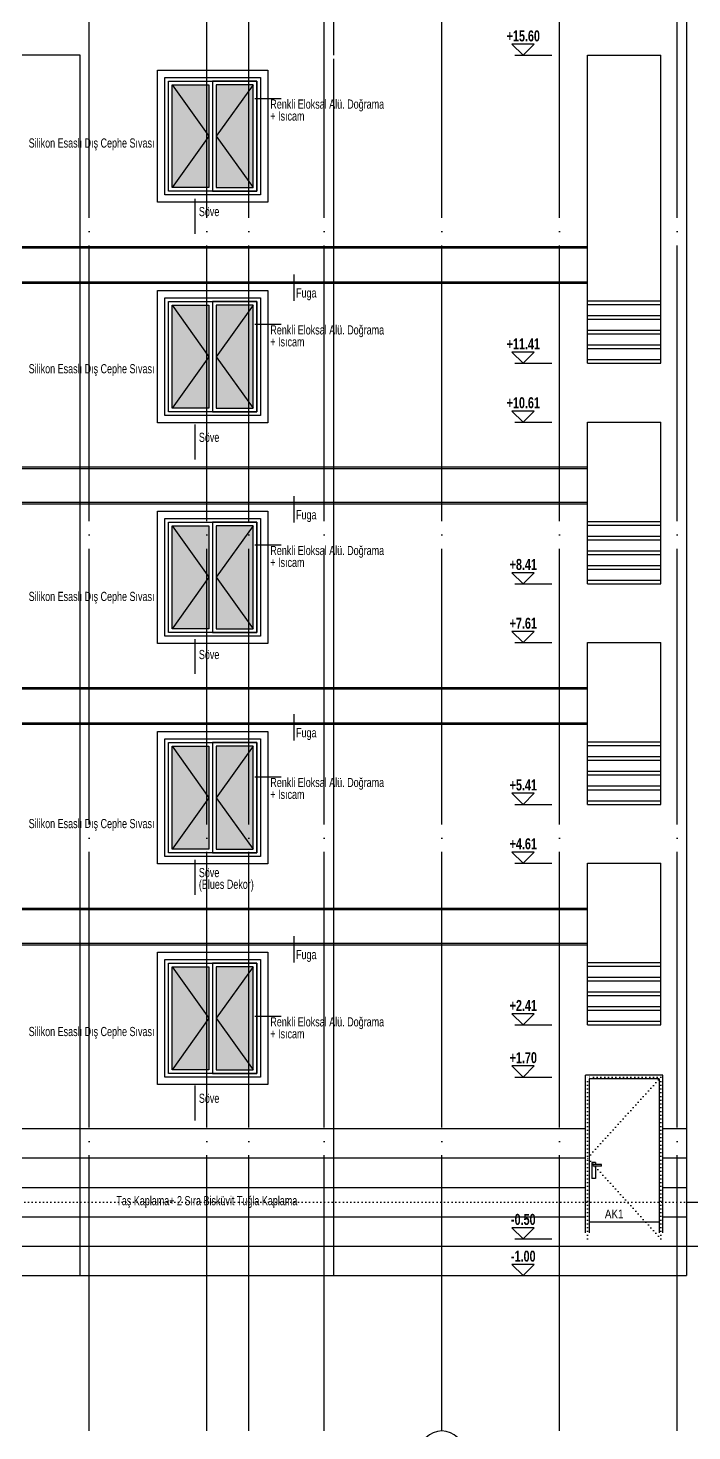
# Model space of a CAD drawing. Extents: x 460786 to 545292, y 30998 to 41694.
# Drawn here: x 530825 to 531729, y 38217 to 40125 of the extents above; entities that cross this region are included whole.
import ezdxf
from ezdxf.enums import TextEntityAlignment as Align

# ---------------------------------------------------------------- set-up
doc = ezdxf.new("R2010")
doc.units = 0
doc.header["$LTSCALE"] = 50
doc.header["$MEASUREMENT"] = 0
doc.linetypes.add('DASHDOT', pattern=[5.5, 5, -0.25, 0, -0.25])
doc.linetypes.add('DASHED', pattern=[0.1, 0, -0.1])
doc.layers.get('0').update_dxf_attribs({"linetype": 'CONTINUOUS'})
for name, color, linetype in [('A-Aks Balonu', 2, 'CONTINUOUS'), ('A-Aks Yatay', 12, 'DASHDOT'), ('A-Betonarme', 6, 'CONTINUOUS'), ('A-Cam', 160, 'CONTINUOUS'), ('A-Dash', 9, 'DASHED'), ('A-Gör 2', 40, 'CONTINUOUS'), ('A-Gör 3', 25, 'CONTINUOUS'), ('A-Gör 4', 75, 'CONTINUOUS'), ('A-Kapı', 2, 'CONTINUOUS'), ('A-Kot', 3, 'CONTINUOUS'), ('A-Poz-Kapı', 4, 'CONTINUOUS'), ('A-Solid', 254, 'CONTINUOUS'), ('A-Yazı 1', 200, 'CONTINUOUS'), ('A-Yazı 2', 205, 'CONTINUOUS')]:
    doc.layers.add(name, color=color, linetype=linetype)
doc.styles.add('blkan', font='arial.ttf', dxfattribs={"width": 0.9, "height": 12.5})
doc.styles.get("Standard").update_dxf_attribs({"font": 'arial.ttf', "width": 0.9})
doc.styles.add('YAZI', font='arialbd.ttf', dxfattribs={"width": 0.9, "height": 150})

# ---------------------------------------------------------------- blocks, each defined once
blk = doc.blocks.new('aks')
blk.add_circle((-0.8, 38.6), 60)
at = {"width": 0.9}
blk.add_attdef('AKSNO', text='', height=50, dxfattribs=at).set_placement((-0.8, 38.6), align=Align.MIDDLE_CENTER)
blk = doc.blocks.new('kapı L 100g')
for p, q in [((241.8, 240), (346.8, 240)), ((241.8, 25.5), (241.8, 240)), ((246.8, 235), (341.8, 235)), ((246.8, 235), (246.8, 200.6)), ((341.8, 235), (341.8, 25.5)), ((346.8, 25.5), (346.8, 240)), ((246.8, 200.6), (246.8, 60.6)), ((325, 116.5), (325, 118.5)), ((325, 118.5), (336, 118.5)), ((325, 116.5), (336, 116.5)), ((333.5, 121.5), (333.5, 118.5)), ((333.5, 121.5), (338.5, 121.5)), ((333.5, 119.8), (333.5, 119.4)), ((333.5, 116.5), (333.5, 99.5)), ((338.5, 121.5), (338.5, 99.5)), ((333.5, 99.5), (338.5, 99.5)), ((246.8, 60.6), (246.8, 25.5)), ((341.8, 40.5), (246.8, 40.5))]:
    blk.add_line(p, q)
blk.add_arc((336, 117.5), 1, 270, 90)
at = {"layer": 'A-Dash'}
for p, q in [((244.3, 237.5), (344.3, 237.5)), ((244.3, 17.5), (244.3, 237.5)), ((244.3, 237.5), (344.3, 127.5)), ((344.3, 17.5), (344.3, 237.5)), ((244.3, 17.5), (344.3, 127.5))]:
    blk.add_line(p, q, dxfattribs=at)
at = {"layer": 'A-Poz-Kapı', "width": 0.8}
blk.add_attdef('POZNO', (297.7, 45.4), '', height=12, dxfattribs=at)
blk = doc.blocks.new('kot-k')
for p, q in [((9.4, 0), (-32.7, 0)), ((-12.6, 12.6), (12.6, 12.6)), ((0, 0), (-12.6, 12.6)), ((0, 0), (12.6, 12.6))]:
    blk.add_line(p, q)
at = {"style": 'YAZI', "width": 0.7}
blk.add_attdef('KOT', text='', height=12.5, dxfattribs=at).set_placement((0, 22), align=Align.MIDDLE_CENTER)

msp = doc.modelspace()

# ---------------------------------------------------------------- hatches: boundary and pattern name
at = {"layer": 'A-Solid'}
h = msp.add_hatch(color=256, dxfattribs=at)
h.dxf.hatch_style = 1
h.paths.add_polyline_path([(531021.41, 39908.33), (531071.41, 39908.33), (531071.41, 40048.33), (531021.41, 40048.33)])
h.paths.add_polyline_path([(531081.41, 39908.33), (531131.41, 39908.33), (531131.41, 40048.33), (531081.41, 40048.33)])
h = msp.add_hatch(color=256, dxfattribs=at)
h.dxf.hatch_style = 1
h.paths.add_polyline_path([(531021.41, 39608.33), (531071.41, 39608.33), (531071.41, 39748.33), (531021.41, 39748.33)])
h.paths.add_polyline_path([(531081.41, 39608.33), (531131.41, 39608.33), (531131.41, 39748.33), (531081.41, 39748.33)])
h = msp.add_hatch(color=256, dxfattribs=at)
h.dxf.hatch_style = 1
h.paths.add_polyline_path([(531021.41, 39308.33), (531071.41, 39308.33), (531071.41, 39448.33), (531021.41, 39448.33)])
h.paths.add_polyline_path([(531081.41, 39308.33), (531131.41, 39308.33), (531131.41, 39448.33), (531081.41, 39448.33)])
h = msp.add_hatch(color=256, dxfattribs=at)
h.dxf.hatch_style = 1
h.paths.add_polyline_path([(531021.41, 39008.33), (531071.41, 39008.33), (531071.41, 39148.33), (531021.41, 39148.33)])
h.paths.add_polyline_path([(531081.41, 39008.33), (531131.41, 39008.33), (531131.41, 39148.33), (531081.41, 39148.33)])
h = msp.add_hatch(color=256, dxfattribs=at)
h.dxf.hatch_style = 1
h.paths.add_polyline_path([(531021.41, 38708.33), (531071.41, 38708.33), (531071.41, 38848.33), (531021.41, 38848.33)])
h.paths.add_polyline_path([(531081.41, 38708.33), (531131.41, 38708.33), (531131.41, 38848.33), (531081.41, 38848.33)])

# ---------------------------------------------------------------- linework, layer by layer
at = {"layer": 'A-Aks Yatay', "ltscale": 1.5}
for p, q in [((530908.41, 38216.97), (530908.41, 40620.39)), ((531068.41, 38216.97), (531068.41, 40620.39)), ((531125.91, 38216.97), (531125.91, 40620.39)), ((531228.41, 38216.97), (531228.41, 40620.39)), ((531388.41, 38216.97), (531388.41, 40620.39)), ((531548.41, 38216.97), (531548.41, 40620.39)), ((531708.41, 38216.97), (531708.41, 40620.39))]:
    msp.add_line(p, q, dxfattribs=at)
at = {"layer": 'A-Betonarme'}
for p, q in [((531721.41, 38468.33), (535854.55, 38468.33)), ((531721.41, 38468.33), (531721.41, 38428.33)), ((528580.21, 38428.33), (531721.41, 38428.33))]:
    msp.add_line(p, q, dxfattribs=at)
at = {"layer": 'A-Cam'}
for p, q in [((531021.41, 40048.33), (531071.41, 39978.33)), ((531076.41, 40053.33), (531076.41, 39903.33)), ((531131.41, 40048.33), (531081.41, 39978.33)), ((531071.41, 39978.33), (531021.41, 39908.33)), ((531081.41, 39978.33), (531131.41, 39908.33)), ((531076.41, 39753.33), (531076.41, 39603.33)), ((531021.41, 39748.33), (531071.41, 39678.33)), ((531131.41, 39748.33), (531081.41, 39678.33)), ((531071.41, 39678.33), (531021.41, 39608.33)), ((531081.41, 39678.33), (531131.41, 39608.33)), ((531021.41, 39448.33), (531071.41, 39378.33)), ((531076.41, 39453.33), (531076.41, 39303.33)), ((531131.41, 39448.33), (531081.41, 39378.33)), ((531071.41, 39378.33), (531021.41, 39308.33)), ((531081.41, 39378.33), (531131.41, 39308.33)), ((531021.41, 39148.33), (531071.41, 39078.33)), ((531076.41, 39153.33), (531076.41, 39003.33)), ((531131.41, 39148.33), (531081.41, 39078.33)), ((531071.41, 39078.33), (531021.41, 39008.33)), ((531081.41, 39078.33), (531131.41, 39008.33)), ((531021.41, 38848.33), (531071.41, 38778.33)), ((531076.41, 38853.33), (531076.41, 38703.33)), ((531131.41, 38848.33), (531081.41, 38778.33)), ((531071.41, 38778.33), (531021.41, 38708.33)), ((531081.41, 38778.33), (531131.41, 38708.33))]:
    msp.add_line(p, q, dxfattribs=at)
for points in [[(531016.41, 40053.33), (531076.41, 40053.33), (531076.41, 39903.33), (531016.41, 39903.33)], [(531021.41, 40048.33), (531071.41, 40048.33), (531071.41, 39908.33), (531021.41, 39908.33)], [(531076.41, 39903.33), (531136.41, 39903.33), (531136.41, 40053.33), (531076.41, 40053.33)], [(531081.41, 39908.33), (531131.41, 39908.33), (531131.41, 40048.33), (531081.41, 40048.33)], [(531016.41, 39753.33), (531076.41, 39753.33), (531076.41, 39603.33), (531016.41, 39603.33)], [(531076.41, 39603.33), (531136.41, 39603.33), (531136.41, 39753.33), (531076.41, 39753.33)], [(531021.41, 39748.33), (531071.41, 39748.33), (531071.41, 39608.33), (531021.41, 39608.33)], [(531081.41, 39608.33), (531131.41, 39608.33), (531131.41, 39748.33), (531081.41, 39748.33)], [(531016.41, 39453.33), (531076.41, 39453.33), (531076.41, 39303.33), (531016.41, 39303.33)], [(531021.41, 39448.33), (531071.41, 39448.33), (531071.41, 39308.33), (531021.41, 39308.33)], [(531076.41, 39303.33), (531136.41, 39303.33), (531136.41, 39453.33), (531076.41, 39453.33)], [(531081.41, 39308.33), (531131.41, 39308.33), (531131.41, 39448.33), (531081.41, 39448.33)], [(531016.41, 39153.33), (531076.41, 39153.33), (531076.41, 39003.33), (531016.41, 39003.33)], [(531021.41, 39148.33), (531071.41, 39148.33), (531071.41, 39008.33), (531021.41, 39008.33)], [(531076.41, 39003.33), (531136.41, 39003.33), (531136.41, 39153.33), (531076.41, 39153.33)], [(531081.41, 39008.33), (531131.41, 39008.33), (531131.41, 39148.33), (531081.41, 39148.33)], [(531016.41, 38853.33), (531076.41, 38853.33), (531076.41, 38703.33), (531016.41, 38703.33)], [(531021.41, 38848.33), (531071.41, 38848.33), (531071.41, 38708.33), (531021.41, 38708.33)], [(531076.41, 38703.33), (531136.41, 38703.33), (531136.41, 38853.33), (531076.41, 38853.33)], [(531081.41, 38708.33), (531131.41, 38708.33), (531131.41, 38848.33), (531081.41, 38848.33)]]:
    msp.add_lwpolyline(points, close=True, dxfattribs=at)
at = {"layer": 'A-Dash'}
msp.add_line((528964.41, 38528.33), (535680.88, 38528.33), dxfattribs=at)
at = {"layer": 'A-Gör 2'}
for p, q in [((531241.41, 40088.33), (531241.41, 40278.33)), ((530896.41, 40088.33), (529641.41, 40088.33)), ((530896.41, 38428.33), (530896.41, 40088.33)), ((531241.41, 38428.33), (531241.41, 40083.33)), ((531721.41, 38528.33), (533404.18, 38528.33))]:
    msp.add_line(p, q, dxfattribs=at)
for points in [[(531001.41, 40068.33), (531151.41, 40068.33), (531151.41, 39888.33), (531001.41, 39888.33)], [(531011.41, 40058.33), (531141.41, 40058.33), (531141.41, 39898.33), (531011.41, 39898.33)], [(531001.41, 39768.33), (531151.41, 39768.33), (531151.41, 39588.33), (531001.41, 39588.33)], [(531011.41, 39758.33), (531141.41, 39758.33), (531141.41, 39598.33), (531011.41, 39598.33)], [(531001.41, 39468.33), (531151.41, 39468.33), (531151.41, 39288.33), (531001.41, 39288.33)], [(531011.41, 39458.33), (531141.41, 39458.33), (531141.41, 39298.33), (531011.41, 39298.33)], [(531001.41, 39168.33), (531151.41, 39168.33), (531151.41, 38988.33), (531001.41, 38988.33)], [(531011.41, 39158.33), (531141.41, 39158.33), (531141.41, 38998.33), (531011.41, 38998.33)], [(531001.41, 38868.33), (531151.41, 38868.33), (531151.41, 38688.33), (531001.41, 38688.33)], [(531011.41, 38858.33), (531141.41, 38858.33), (531141.41, 38698.33), (531011.41, 38698.33)]]:
    msp.add_lwpolyline(points, close=True, dxfattribs=at)
at = {"layer": 'A-Gör 3'}
for p, q in [((531721.41, 40278.33), (531721.41, 38428.33)), ((531586.41, 40088.33), (531686.41, 40088.33)), ((531586.41, 39669.33), (531586.41, 40088.33)), ((531686.41, 39669.33), (531686.41, 40088.33)), ((531586.41, 39754.33), (531686.41, 39754.33)), ((531586.41, 39749.33), (531686.41, 39749.33)), ((531586.41, 39734.33), (531686.41, 39734.33)), ((531586.41, 39729.33), (531686.41, 39729.33)), ((531586.41, 39714.33), (531686.41, 39714.33)), ((531586.41, 39709.33), (531686.41, 39709.33)), ((531586.41, 39694.33), (531686.41, 39694.33)), ((531586.41, 39689.33), (531686.41, 39689.33)), ((531586.41, 39674.33), (531686.41, 39674.33)), ((531586.41, 39669.33), (531686.41, 39669.33)), ((531586.41, 39589.33), (531686.41, 39589.33)), ((531586.41, 39369.33), (531586.41, 39589.33)), ((531686.41, 39369.33), (531686.41, 39589.33)), ((531586.41, 39454.33), (531686.41, 39454.33)), ((531586.41, 39449.33), (531686.41, 39449.33)), ((531586.41, 39434.33), (531686.41, 39434.33)), ((531586.41, 39429.33), (531686.41, 39429.33)), ((531586.41, 39414.33), (531686.41, 39414.33)), ((531586.41, 39409.33), (531686.41, 39409.33)), ((531586.41, 39394.33), (531686.41, 39394.33)), ((531586.41, 39389.33), (531686.41, 39389.33)), ((531586.41, 39374.33), (531686.41, 39374.33)), ((531586.41, 39369.33), (531686.41, 39369.33)), ((531586.41, 39289.33), (531686.41, 39289.33)), ((531586.41, 39069.33), (531586.41, 39289.33)), ((531686.41, 39069.33), (531686.41, 39289.33)), ((531586.41, 39154.33), (531686.41, 39154.33)), ((531586.41, 39149.33), (531686.41, 39149.33)), ((531586.41, 39134.33), (531686.41, 39134.33)), ((531586.41, 39129.33), (531686.41, 39129.33)), ((531586.41, 39114.33), (531686.41, 39114.33)), ((531586.41, 39109.33), (531686.41, 39109.33)), ((531586.41, 39094.33), (531686.41, 39094.33)), ((531586.41, 39089.33), (531686.41, 39089.33)), ((531586.41, 39074.33), (531686.41, 39074.33)), ((531586.41, 39069.33), (531686.41, 39069.33)), ((531586.41, 38989.33), (531686.41, 38989.33)), ((531586.41, 38769.33), (531586.41, 38989.33)), ((531686.41, 38769.33), (531686.41, 38989.33)), ((531586.41, 38854.33), (531686.41, 38854.33)), ((531586.41, 38849.33), (531686.41, 38849.33)), ((531586.41, 38834.33), (531686.41, 38834.33)), ((531586.41, 38829.33), (531686.41, 38829.33)), ((531586.41, 38814.33), (531686.41, 38814.33)), ((531586.41, 38809.33), (531686.41, 38809.33)), ((531586.41, 38794.33), (531686.41, 38794.33)), ((531586.41, 38789.33), (531686.41, 38789.33)), ((531586.41, 38774.33), (531686.41, 38774.33)), ((531586.41, 38769.33), (531686.41, 38769.33))]:
    msp.add_line(p, q, dxfattribs=at)
at = {"layer": 'A-Gör 4'}
for p, q in [((528964.41, 39828.33), (531586.41, 39828.33)), ((528964.41, 39828.33), (531586.41, 39828.33)), ((528964.41, 39826.33), (531586.41, 39826.33)), ((528964.41, 39780.33), (531586.41, 39780.33)), ((528964.41, 39778.33), (531586.41, 39778.33)), ((528964.41, 39528.33), (531586.41, 39528.33)), ((528964.41, 39528.33), (531586.41, 39528.33)), ((528964.41, 39526.33), (531586.41, 39526.33)), ((528964.41, 39480.33), (531586.41, 39480.33)), ((528964.41, 39478.33), (531586.41, 39478.33)), ((528964.41, 39228.33), (531586.41, 39228.33)), ((528964.41, 39228.33), (531586.41, 39228.33)), ((528964.41, 39226.33), (531586.41, 39226.33)), ((528964.41, 39180.33), (531586.41, 39180.33)), ((528964.41, 39178.33), (531586.41, 39178.33)), ((528964.41, 38928.33), (531586.41, 38928.33)), ((528964.41, 38928.33), (531586.41, 38928.33)), ((528964.41, 38926.33), (531586.41, 38926.33)), ((528964.41, 38880.33), (531586.41, 38880.33)), ((528964.41, 38878.33), (531586.41, 38878.33)), ((528964.41, 38628.33), (531583.91, 38628.33)), ((531688.91, 38628.33), (531721.41, 38628.33)), ((528964.41, 38588.33), (531583.91, 38588.33)), ((531688.91, 38588.33), (531721.41, 38588.33)), ((528964.41, 38548.33), (531583.91, 38548.33)), ((531688.91, 38548.33), (531721.41, 38548.33)), ((528964.41, 38508.33), (531583.91, 38508.33)), ((531688.91, 38508.33), (531721.41, 38508.33)), ((528964.41, 38468.33), (531721.41, 38468.33)), ((531708.41, 38468.33), (531721.41, 38468.33))]:
    msp.add_line(p, q, dxfattribs=at)
at = {"layer": 'A-Solid'}
for points in [[(531016.41, 40053.33), (531136.41, 40053.33), (531136.41, 39903.33), (531016.41, 39903.33)], [(531016.41, 39753.33), (531136.41, 39753.33), (531136.41, 39603.33), (531016.41, 39603.33)], [(531016.41, 39453.33), (531136.41, 39453.33), (531136.41, 39303.33), (531016.41, 39303.33)], [(531016.41, 39153.33), (531136.41, 39153.33), (531136.41, 39003.33), (531016.41, 39003.33)], [(531016.41, 38853.33), (531136.41, 38853.33), (531136.41, 38703.33), (531016.41, 38703.33)]]:
    msp.add_lwpolyline(points, close=True, dxfattribs=at)
at = {"layer": 'A-Yazı 2'}
for p, q in [((531169.78, 40029.22), (531133.9, 40029.22)), ((531052.45, 39892.96), (531052.45, 39845.66)), ((531186.89, 39790.27), (531186.89, 39754.39)), ((531169.78, 39722.07), (531133.9, 39722.07)), ((531052.45, 39585.87), (531052.45, 39538.58)), ((531186.89, 39488.54), (531186.89, 39452.66)), ((531169.78, 39422), (531133.9, 39422)), ((531052.45, 39294.16), (531052.45, 39246.86)), ((531186.89, 39192.03), (531186.89, 39156.15)), ((531169.78, 39106.43), (531133.9, 39106.43)), ((531052.45, 38993.76), (531052.45, 38946.47)), ((531186.89, 38890.24), (531186.89, 38854.36)), ((531169.78, 38780.76), (531133.9, 38780.76)), ((531052.45, 38686.71), (531052.45, 38639.41))]:
    msp.add_line(p, q, dxfattribs=at)

# ---------------------------------------------------------------- block references
at = {"layer": 'A-Aks Balonu'}
ref = msp.add_blockref('aks', (531388, 38167.65), dxfattribs=dict(at, xscale=-0.5, yscale=0.5, zscale=0.5, rotation=359.9999999999999))
ref.add_attrib('AKSNO', 'M', dxfattribs={"layer": '0', "height": 25, "width": 0.9}).set_placement((531389.22, 38187.39), align=Align.MIDDLE_CENTER)
at = {"layer": 'A-Kapı'}
ref = msp.add_blockref('kapı L 100g', (531930.75, 38460.84), dxfattribs=dict(at, xscale=-1))
ref.add_attrib('POZNO', 'AK1', (531610.17, 38506.19), dxfattribs={"layer": 'A-Poz-Kapı', "height": 12, "width": 0.8})
at = {"layer": 'A-Kot'}
ref = msp.add_blockref('kot-k', (531498.77, 40088.33), dxfattribs=dict(at, xscale=-1.200000000186265, yscale=1.200000000186265, zscale=1.200000000186265))
ref.add_attrib('KOT', '+15.60', dxfattribs={"layer": '0', "height": 15, "style": 'YAZI', "width": 0.7}).set_placement((531499.15, 40114.73), align=Align.MIDDLE_CENTER)
ref = msp.add_blockref('kot-k', (531498.77, 39669.33), dxfattribs=dict(at, xscale=-1.200000000186265, yscale=1.200000000186265, zscale=1.200000000186265))
ref.add_attrib('KOT', '+11.41', dxfattribs={"layer": '0', "height": 15, "style": 'YAZI', "width": 0.7}).set_placement((531499.15, 39695.73), align=Align.MIDDLE_CENTER)
ref = msp.add_blockref('kot-k', (531498.77, 39589.33), dxfattribs=dict(at, xscale=-1.200000000186265, yscale=1.200000000186265, zscale=1.200000000186265))
ref.add_attrib('KOT', '+10.61', dxfattribs={"layer": '0', "height": 15, "style": 'YAZI', "width": 0.7}).set_placement((531499.15, 39615.73), align=Align.MIDDLE_CENTER)
ref = msp.add_blockref('kot-k', (531498.77, 39369.33), dxfattribs=dict(at, xscale=-1.200000000186265, yscale=1.200000000186265, zscale=1.200000000186265))
ref.add_attrib('KOT', '+8.41', dxfattribs={"layer": '0', "height": 15, "style": 'YAZI', "width": 0.7}).set_placement((531499.15, 39395.73), align=Align.MIDDLE_CENTER)
ref = msp.add_blockref('kot-k', (531498.77, 39289.33), dxfattribs=dict(at, xscale=-1.200000000186265, yscale=1.200000000186265, zscale=1.200000000186265))
ref.add_attrib('KOT', '+7.61', dxfattribs={"layer": '0', "height": 15, "style": 'YAZI', "width": 0.7}).set_placement((531499.15, 39315.73), align=Align.MIDDLE_CENTER)
ref = msp.add_blockref('kot-k', (531498.77, 39069.33), dxfattribs=dict(at, xscale=-1.200000000186265, yscale=1.200000000186265, zscale=1.200000000186265))
ref.add_attrib('KOT', '+5.41', dxfattribs={"layer": '0', "height": 15, "style": 'YAZI', "width": 0.7}).set_placement((531499.15, 39095.73), align=Align.MIDDLE_CENTER)
ref = msp.add_blockref('kot-k', (531498.77, 38989.33), dxfattribs=dict(at, xscale=-1.200000000186265, yscale=1.200000000186265, zscale=1.200000000186265))
ref.add_attrib('KOT', '+4.61', dxfattribs={"layer": '0', "height": 15, "style": 'YAZI', "width": 0.7}).set_placement((531499.15, 39015.73), align=Align.MIDDLE_CENTER)
ref = msp.add_blockref('kot-k', (531498.77, 38769.33), dxfattribs=dict(at, xscale=-1.200000000186265, yscale=1.200000000186265, zscale=1.200000000186265))
ref.add_attrib('KOT', '+2.41', dxfattribs={"layer": '0', "height": 15, "style": 'YAZI', "width": 0.7}).set_placement((531499.15, 38795.73), align=Align.MIDDLE_CENTER)
ref = msp.add_blockref('kot-k', (531498.77, 38698.33), dxfattribs=dict(at, xscale=-1.200000000186265, yscale=1.200000000186265, zscale=1.200000000186265))
ref.add_attrib('KOT', '+1.70', dxfattribs={"layer": '0', "height": 15, "style": 'YAZI', "width": 0.7}).set_placement((531499.15, 38724.73), align=Align.MIDDLE_CENTER)
ref = msp.add_blockref('kot-k', (531498.77, 38478.33), dxfattribs=dict(at, xscale=-1.200000000186265, yscale=1.200000000186265, zscale=1.200000000186265))
ref.add_attrib('KOT', '-0.50', dxfattribs={"layer": '0', "height": 15, "style": 'YAZI', "width": 0.7}).set_placement((531499.15, 38504.73), align=Align.MIDDLE_CENTER)
ref = msp.add_blockref('kot-k', (531498.77, 38428.33), dxfattribs=dict(at, xscale=-1.200000000186265, yscale=1.200000000186265, zscale=1.200000000186265))
ref.add_attrib('KOT', '-1.00', dxfattribs={"layer": '0', "height": 15, "style": 'YAZI', "width": 0.7}).set_placement((531499.15, 38454.73), align=Align.MIDDLE_CENTER)

# ---------------------------------------------------------------- texts
at = {"layer": 'A-Yazı 1', "style": 'blkan', "width": 0.7}
for s, p in [('Silikon Esaslı Dış Cephe Sıvası', (530826.17, 39962.77)), ('Silikon Esaslı Dış Cephe Sıvası', (530826.17, 39655.75)), ('Silikon Esaslı Dış Cephe Sıvası', (530826.17, 39345.97)), ('Silikon Esaslı Dış Cephe Sıvası', (530826.17, 39036.97)), ('Silikon Esaslı Dış Cephe Sıvası', (530826.17, 38754.1)), ('Taş Kaplama+ 2 Sıra Bisküvit Tuğla Kaplama', (530945.44, 38524.04))]:
    msp.add_text(s, height=12.5, dxfattribs=at).set_placement(p)
at = {"layer": 'A-Yazı 2', "style": 'blkan', "width": 0.7}
for s, p in [('Renkli Eloksal Alü. Doğrama', (531154.93, 40015.71)), ('+ Isıcam', (531154.93, 39999.48)), ('Söve', (531057.76, 39869.51)), ('Fuga', (531189.98, 39758.82)), ('Renkli Eloksal Alü. Doğrama', (531154.93, 39708.55)), ('+ Isıcam', (531154.93, 39692.32)), ('Söve', (531057.76, 39562.42)), ('Fuga', (531189.98, 39457.09)), ('Renkli Eloksal Alü. Doğrama', (531154.93, 39408.49)), ('+ Isıcam', (531154.93, 39392.26)), ('Söve', (531057.76, 39266.93)), ('Fuga', (531189.98, 39160.58)), ('Renkli Eloksal Alü. Doğrama', (531154.93, 39092.92)), ('+ Isıcam', (531154.93, 39076.69)), ('Söve', (531057.76, 38970.32)), ('(Blues Dekor)', (531057.76, 38954.39)), ('Fuga', (531189.98, 38858.79)), ('Renkli Eloksal Alü. Doğrama', (531154.93, 38767.25)), ('+ Isıcam', (531154.93, 38751.02)), ('Söve', (531057.76, 38663.26))]:
    msp.add_text(s, height=12.5, dxfattribs=at).set_placement(p)

doc.saveas('drawing.dxf')
